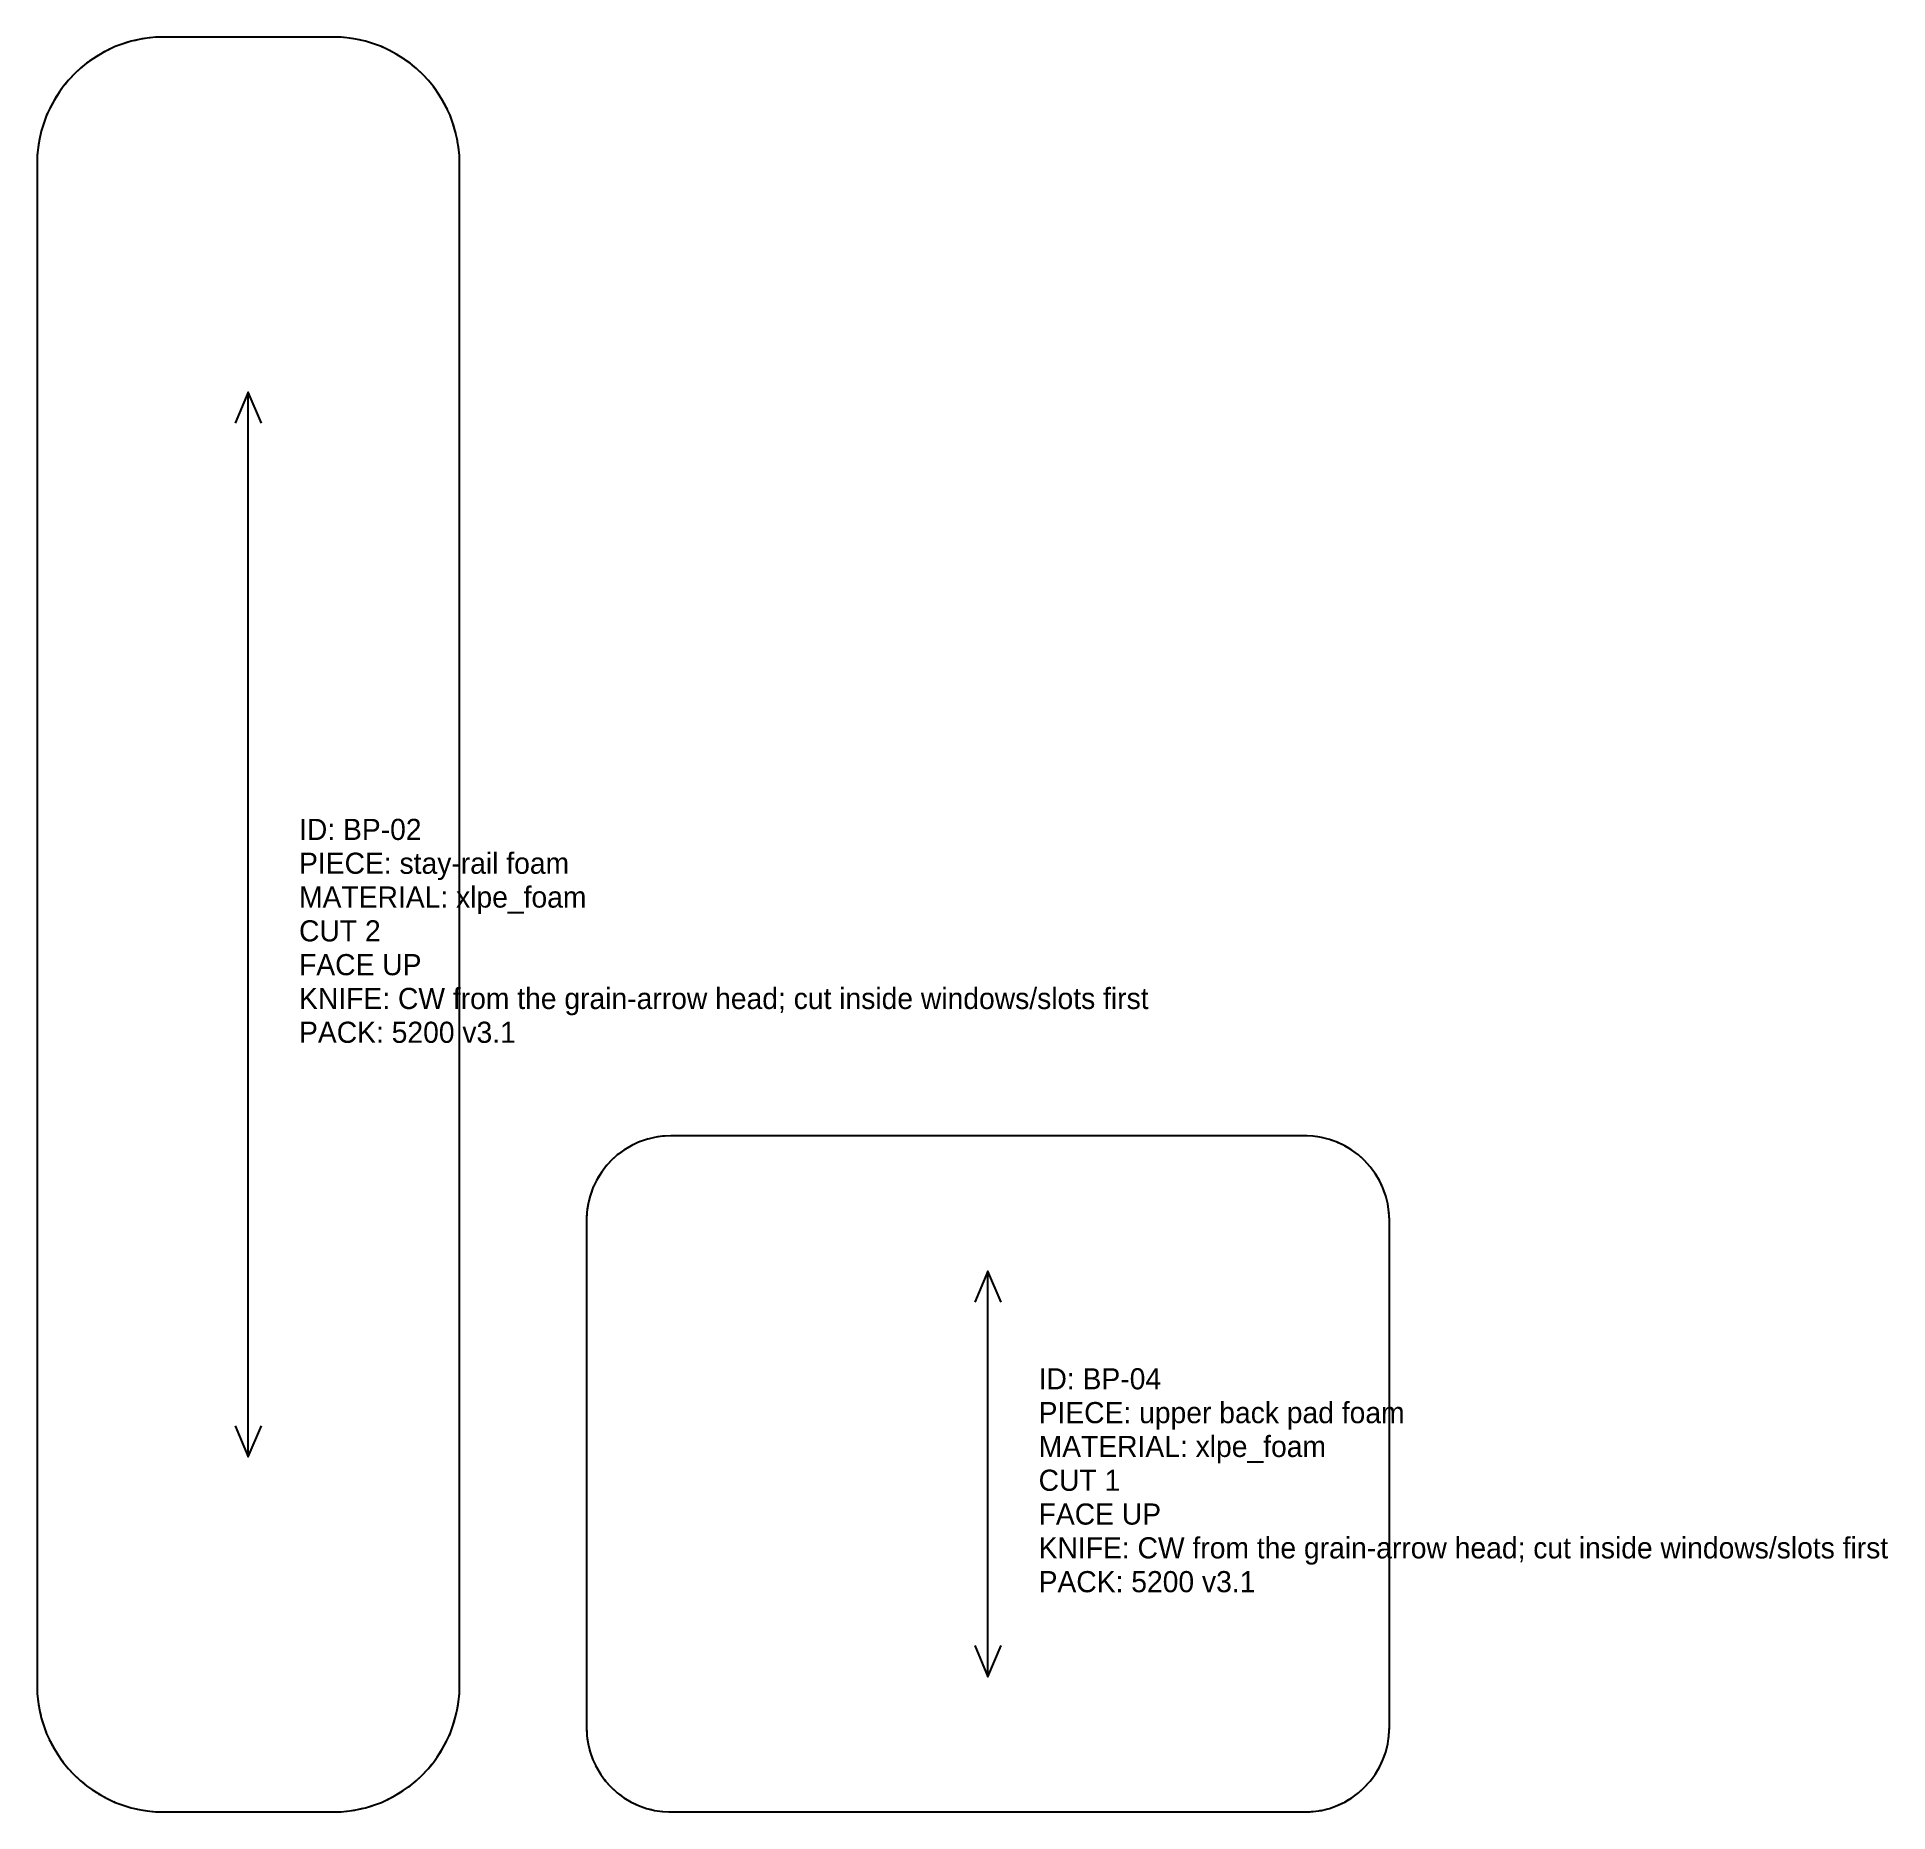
# Model space of a CAD drawing. Header units: millimetres. Extents: x 0 to 438, y 0 to 420.
import ezdxf

# ---------------------------------------------------------------- set-up
doc = ezdxf.new("R2010")
doc.units = ezdxf.units.MM
doc.linetypes.add('DASHED', pattern=[1.524, 1.27, -0.254])
for name, color, linetype in [('CUT', 7, 'Continuous'), ('GRAIN', 5, 'Continuous'), ('SEW', 3, 'Continuous'), ('TEXT', 2, 'Continuous')]:
    doc.layers.add(name, color=color, linetype=linetype)

# ---------------------------------------------------------------- blocks, each defined once
blk = doc.blocks.new('BP-02_0')
at = {"layer": 'CUT'}
blk.add_lwpolyline([(8.79, 8.79), (10.22, 7.44), (11.74, 6.2), (13.33, 5.06), (15, 4.02), (16.73, 3.09), (18.52, 2.28), (20.36, 1.59), (22.24, 1.02), (24.15, 0.58), (26.08, 0.26), (28.04, 0.06), (30, 0), (70, 0), (71.96, 0.06), (73.92, 0.26), (75.85, 0.58), (77.76, 1.02), (79.64, 1.59), (81.48, 2.28), (83.27, 3.09), (85, 4.02), (86.67, 5.06), (88.26, 6.2), (89.78, 7.44), (91.21, 8.79), (92.56, 10.22), (93.8, 11.74), (94.94, 13.33), (95.98, 15), (96.91, 16.73), (97.72, 18.52), (98.41, 20.36), (98.98, 22.24), (99.42, 24.15), (99.74, 26.08), (99.94, 28.04), (100, 30), (100, 390), (99.94, 391.96), (99.74, 393.92), (99.42, 395.85), (98.98, 397.76), (98.41, 399.64), (97.72, 401.48), (96.91, 403.27), (95.98, 405), (94.94, 406.67), (93.8, 408.26), (92.56, 409.78), (91.21, 411.21), (89.78, 412.56), (88.26, 413.8), (86.67, 414.94), (85, 415.98), (83.27, 416.91), (81.48, 417.72), (79.64, 418.41), (77.76, 418.98), (75.85, 419.42), (73.92, 419.74), (71.96, 419.94), (70, 420), (30, 420), (28.04, 419.94), (26.08, 419.74), (24.15, 419.42), (22.24, 418.98), (20.36, 418.41), (18.52, 417.72), (16.73, 416.91), (15, 415.98), (13.33, 414.94), (11.74, 413.8), (10.22, 412.56), (8.79, 411.21), (7.44, 409.78), (6.2, 408.26), (5.06, 406.67), (4.02, 405), (3.09, 403.27), (2.28, 401.48), (1.59, 399.64), (1.02, 397.76), (0.58, 395.85), (0.26, 393.92), (0.06, 391.96), (0, 390), (0, 30), (0.06, 28.04), (0.26, 26.08), (0.58, 24.15), (1.02, 22.24), (1.59, 20.36), (2.28, 18.52), (3.09, 16.73), (4.02, 15), (5.06, 13.33), (6.2, 11.74), (7.44, 10.22)], close=True, dxfattribs=at)
at = {"layer": 'GRAIN'}
for points in [[(53.12, 328.63), (50, 336), (46.88, 328.63)], [(50, 84), (50, 336)], [(46.88, 91.37), (50, 84), (53.12, 91.37)]]:
    blk.add_lwpolyline(points, dxfattribs=at)
at = {"layer": 'SEW', "linetype": 'DASHED'}
blk.add_lwpolyline([(8.79, 8.79), (10.22, 7.44), (11.74, 6.2), (13.33, 5.06), (15, 4.02), (16.73, 3.09), (18.52, 2.28), (20.36, 1.59), (22.24, 1.02), (24.15, 0.58), (26.08, 0.26), (28.04, 0.06), (30, 0), (70, 0), (71.96, 0.06), (73.92, 0.26), (75.85, 0.58), (77.76, 1.02), (79.64, 1.59), (81.48, 2.28), (83.27, 3.09), (85, 4.02), (86.67, 5.06), (88.26, 6.2), (89.78, 7.44), (91.21, 8.79), (92.56, 10.22), (93.8, 11.74), (94.94, 13.33), (95.98, 15), (96.91, 16.73), (97.72, 18.52), (98.41, 20.36), (98.98, 22.24), (99.42, 24.15), (99.74, 26.08), (99.94, 28.04), (100, 30), (100, 390), (99.94, 391.96), (99.74, 393.92), (99.42, 395.85), (98.98, 397.76), (98.41, 399.64), (97.72, 401.48), (96.91, 403.27), (95.98, 405), (94.94, 406.67), (93.8, 408.26), (92.56, 409.78), (91.21, 411.21), (89.78, 412.56), (88.26, 413.8), (86.67, 414.94), (85, 415.98), (83.27, 416.91), (81.48, 417.72), (79.64, 418.41), (77.76, 418.98), (75.85, 419.42), (73.92, 419.74), (71.96, 419.94), (70, 420), (30, 420), (28.04, 419.94), (26.08, 419.74), (24.15, 419.42), (22.24, 418.98), (20.36, 418.41), (18.52, 417.72), (16.73, 416.91), (15, 415.98), (13.33, 414.94), (11.74, 413.8), (10.22, 412.56), (8.79, 411.21), (7.44, 409.78), (6.2, 408.26), (5.06, 406.67), (4.02, 405), (3.09, 403.27), (2.28, 401.48), (1.59, 399.64), (1.02, 397.76), (0.58, 395.85), (0.26, 393.92), (0.06, 391.96), (0, 390), (0, 30), (0.06, 28.04), (0.26, 26.08), (0.58, 24.15), (1.02, 22.24), (1.59, 20.36), (2.28, 18.52), (3.09, 16.73), (4.02, 15), (5.06, 13.33), (6.2, 11.74), (7.44, 10.22)], close=True, dxfattribs=at)
at = {"layer": 'TEXT'}
for s, p in [('ID: BP-02', (62, 230)), ('PIECE: stay-rail foam', (62, 222)), ('MATERIAL: xlpe_foam', (62, 214)), ('CUT 2', (62, 206)), ('FACE UP', (62, 198)), ('KNIFE: CW from the grain-arrow head; cut inside windows/slots first', (62, 190)), ('PACK: 5200 v3.1', (62, 182))]:
    blk.add_text(s, height=5, dxfattribs=at).set_placement(p)
blk = doc.blocks.new('BP-04_1')
at = {"layer": 'CUT'}
blk.add_lwpolyline([(5.86, 5.86), (7.31, 4.54), (8.89, 3.37), (10.57, 2.36), (12.35, 1.52), (14.19, 0.86), (16.1, 0.38), (18.04, 0.1), (20, 0), (170, 0), (171.96, 0.1), (173.9, 0.38), (175.81, 0.86), (177.65, 1.52), (179.43, 2.36), (181.11, 3.37), (182.69, 4.54), (184.14, 5.86), (185.46, 7.31), (186.63, 8.89), (187.64, 10.57), (188.48, 12.35), (189.14, 14.19), (189.62, 16.1), (189.9, 18.04), (190, 20), (190, 140), (189.9, 141.96), (189.62, 143.9), (189.14, 145.81), (188.48, 147.65), (187.64, 149.43), (186.63, 151.11), (185.46, 152.69), (184.14, 154.14), (182.69, 155.46), (181.11, 156.63), (179.43, 157.64), (177.65, 158.48), (175.81, 159.14), (173.9, 159.62), (171.96, 159.9), (170, 160), (20, 160), (18.04, 159.9), (16.1, 159.62), (14.19, 159.14), (12.35, 158.48), (10.57, 157.64), (8.89, 156.63), (7.31, 155.46), (5.86, 154.14), (4.54, 152.69), (3.37, 151.11), (2.36, 149.43), (1.52, 147.65), (0.86, 145.81), (0.38, 143.9), (0.1, 141.96), (0, 140), (0, 20), (0.1, 18.04), (0.38, 16.1), (0.86, 14.19), (1.52, 12.35), (2.36, 10.57), (3.37, 8.89), (4.54, 7.31)], close=True, dxfattribs=at)
at = {"layer": 'GRAIN'}
for points in [[(98.12, 120.63), (95, 128), (91.88, 120.63)], [(95, 32), (95, 128)], [(91.88, 39.37), (95, 32), (98.12, 39.37)]]:
    blk.add_lwpolyline(points, dxfattribs=at)
at = {"layer": 'SEW', "linetype": 'DASHED'}
blk.add_lwpolyline([(5.86, 5.86), (7.31, 4.54), (8.89, 3.37), (10.57, 2.36), (12.35, 1.52), (14.19, 0.86), (16.1, 0.38), (18.04, 0.1), (20, 0), (170, 0), (171.96, 0.1), (173.9, 0.38), (175.81, 0.86), (177.65, 1.52), (179.43, 2.36), (181.11, 3.37), (182.69, 4.54), (184.14, 5.86), (185.46, 7.31), (186.63, 8.89), (187.64, 10.57), (188.48, 12.35), (189.14, 14.19), (189.62, 16.1), (189.9, 18.04), (190, 20), (190, 140), (189.9, 141.96), (189.62, 143.9), (189.14, 145.81), (188.48, 147.65), (187.64, 149.43), (186.63, 151.11), (185.46, 152.69), (184.14, 154.14), (182.69, 155.46), (181.11, 156.63), (179.43, 157.64), (177.65, 158.48), (175.81, 159.14), (173.9, 159.62), (171.96, 159.9), (170, 160), (20, 160), (18.04, 159.9), (16.1, 159.62), (14.19, 159.14), (12.35, 158.48), (10.57, 157.64), (8.89, 156.63), (7.31, 155.46), (5.86, 154.14), (4.54, 152.69), (3.37, 151.11), (2.36, 149.43), (1.52, 147.65), (0.86, 145.81), (0.38, 143.9), (0.1, 141.96), (0, 140), (0, 20), (0.1, 18.04), (0.38, 16.1), (0.86, 14.19), (1.52, 12.35), (2.36, 10.57), (3.37, 8.89), (4.54, 7.31)], close=True, dxfattribs=at)
at = {"layer": 'TEXT'}
for s, p in [('ID: BP-04', (107, 100)), ('PIECE: upper back pad foam', (107, 92)), ('MATERIAL: xlpe_foam', (107, 84)), ('CUT 1', (107, 76)), ('FACE UP', (107, 68)), ('KNIFE: CW from the grain-arrow head; cut inside windows/slots first', (107, 60)), ('PACK: 5200 v3.1', (107, 52))]:
    blk.add_text(s, height=5, dxfattribs=at).set_placement(p)

msp = doc.modelspace()

# ---------------------------------------------------------------- block references
at = {"layer": 'CUT'}
for name, p in [('BP-02_0', (0, 0)), ('BP-04_1', (130, 0))]:
    msp.add_blockref(name, p, dxfattribs=at)

doc.saveas('drawing.dxf')
